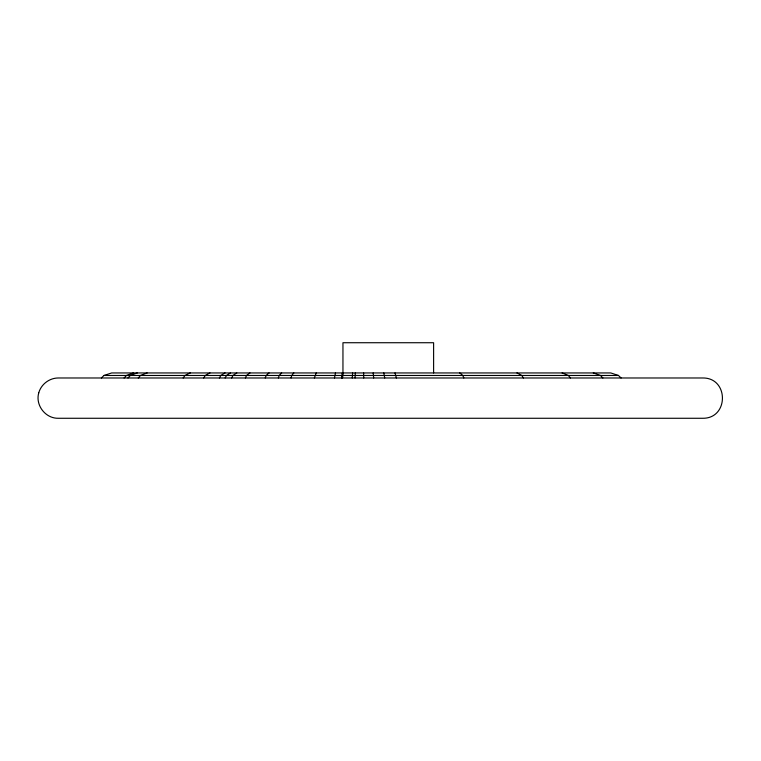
<?xml version="1.0" encoding="UTF-8"?>
<svg xmlns="http://www.w3.org/2000/svg" width="761" height="761" viewBox="0 0 761 761"><rect width="100%" height="100%" fill="white"/><g stroke="black" fill="none" stroke-linecap="round" stroke-linejoin="round"><path stroke-width="1.14" d="M355.064 377.979L355.311 372.947M352.257 377.979L352.619 372.947M342.498 377.979L343.24 372.947M341.917 377.979L342.041 376.305M341.489 377.979L342.279 372.947M334.44 377.979L335.506 372.947M314.35 377.979L316.215 372.947M291.044 377.979L291.748 375.468L293.832 372.947M278.355 377.979L279.182 375.468L281.646 372.947M265.237 377.979L266.198 375.468L269.052 372.947M245.375 377.979L246.526 375.468L249.969 372.947M231.648 377.979L232.942 375.468L236.795 372.947M225.132 377.979L226.502 375.468L230.535 372.947M219.387 377.979L220.804 375.468L225.018 372.947M203.691 377.979L205.27 375.468L209.95 372.947M183.173 377.979L184.952 375.468L190.24 372.947M138.264 377.979L140.49 375.468L147.12 372.947M127.981 377.979L130.312 375.468L137.237 372.947M124.1 377.979L126.469 375.468L133.508 372.947M101.375 377.979L103.972 375.468L111.696 372.947L610.769 372.947L618.484 375.468L621.081 377.979M103.972 375.468L618.484 375.468M593.285 372.947L600.467 375.468L602.883 377.979M562.122 372.947L568.343 375.468L570.427 377.979M516.966 372.947L521.78 375.468L523.406 377.979M459.749 372.947L462.793 375.468L463.82 377.979M395.016 372.947L396.414 377.979M383.782 372.947L384.714 377.979M373.175 372.947L373.67 377.979M363.625 372.947L363.72 377.979M433.608 372.947L433.608 342.726L342.954 342.726L342.954 372.947M38.735 392.914C35.206 405.175 45.432 418.502 58.197 418.274L702.803 418.274C728.962 418.54 728.962 377.713 702.803 377.979L58.197 377.979C49.284 378.036 41.094 384.324 38.735 392.914"/></g></svg>
